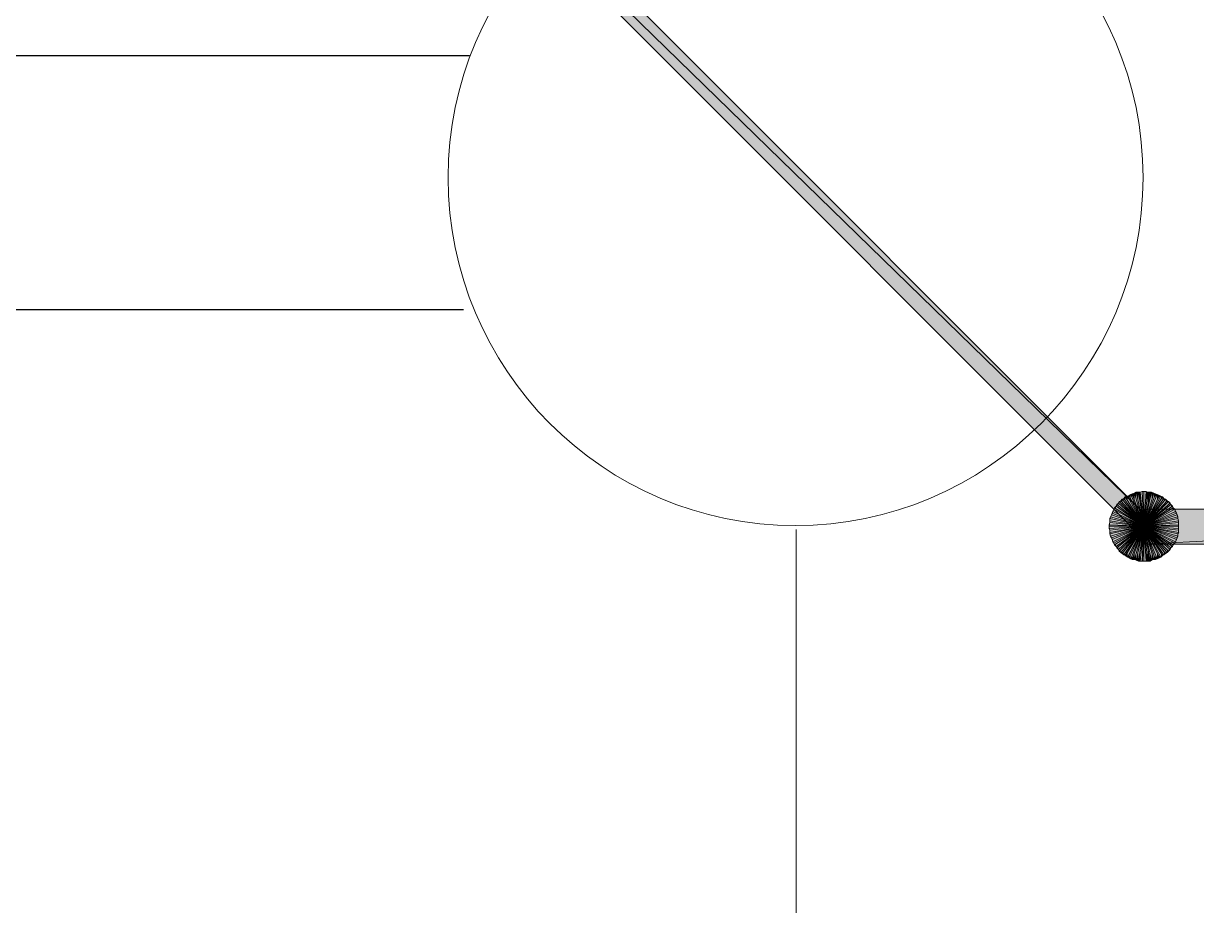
# Model space of a CAD drawing. Header units: inches. Extents: x -45549 to -45252, y 2679 to 2889.
# Drawn here: x -45510.86 to -45504.27, y 2716.41 to 2721.37 of the extents above; entities that cross this region are included whole.
import ezdxf

# ---------------------------------------------------------------- set-up
doc = ezdxf.new("R2010")
doc.units = ezdxf.units.IN
doc.header["$MEASUREMENT"] = 0
doc.layers.add('katman 1', color=7, linetype='Continuous')

msp = doc.modelspace()

# ---------------------------------------------------------------- linework, layer by layer
at = {"color": 7, "linetype": 'ByBlock'}
for p, q in [((-45508.3569, 2721.1861), (-45513.3278, 2721.1861)), ((-45513.3278, 2719.7602), (-45508.3911, 2719.7602))]:
    msp.add_line(p, q, dxfattribs=at)
at = {"layer": 'katman 1', "color": 7, "lineweight": 9}
for p, q in [((-45509.9322, 2723.9867), (-45504.5274, 2718.5774)), ((-45509.9322, 2723.9867), (-45504.5274, 2718.5774)), ((-45504.6012, 2718.5037), (-45510.006, 2723.9129)), ((-45510.006, 2723.9129), (-45504.5274, 2718.5774)), ((-45510.006, 2723.9129), (-45504.5274, 2718.5774)), ((-45504.6012, 2718.5037), (-45510.006, 2723.9129)), ((-45504.5274, 2718.5774), (-45510.006, 2723.9128)), ((-45504.6968, 2718.6861), (-45504.6881, 2718.6948)), ((-45504.6881, 2718.6948), (-45504.6793, 2718.6992)), ((-45504.6881, 2718.6948), (-45504.5665, 2718.5428)), ((-45504.6881, 2718.6948), (-45504.5665, 2718.5428)), ((-45504.5665, 2718.5428), (-45504.6881, 2718.6948)), ((-45504.5665, 2718.5428), (-45504.6881, 2718.6948)), ((-45504.6795, 2718.6992), (-45504.6708, 2718.7077)), ((-45504.5663, 2718.5427), (-45504.6795, 2718.6992)), ((-45504.5663, 2718.5427), (-45504.6795, 2718.6992)), ((-45504.6793, 2718.6992), (-45504.5665, 2718.5428)), ((-45504.6793, 2718.6992), (-45504.5665, 2718.5428)), ((-45504.6708, 2718.7077), (-45504.6577, 2718.7121)), ((-45504.6708, 2718.7077), (-45504.5663, 2718.5427)), ((-45504.6708, 2718.7077), (-45504.5663, 2718.5427)), ((-45504.5665, 2718.5428), (-45504.6708, 2718.7077)), ((-45504.5665, 2718.5428), (-45504.6708, 2718.7077)), ((-45504.6577, 2718.7121), (-45504.649, 2718.7165)), ((-45504.6577, 2718.7121), (-45504.5665, 2718.5428)), ((-45504.6577, 2718.7121), (-45504.5665, 2718.5428)), ((-45504.5665, 2718.5428), (-45504.6577, 2718.7121)), ((-45504.5665, 2718.5428), (-45504.6577, 2718.7121)), ((-45504.649, 2718.7165), (-45504.6403, 2718.7208)), ((-45504.649, 2718.7165), (-45504.5665, 2718.5428)), ((-45504.649, 2718.7165), (-45504.5665, 2718.5428)), ((-45504.5663, 2718.5428), (-45504.649, 2718.7165)), ((-45504.5663, 2718.5428), (-45504.649, 2718.7165)), ((-45504.6403, 2718.7208), (-45504.6317, 2718.7252)), ((-45504.6403, 2718.7208), (-45504.5663, 2718.5428)), ((-45504.6403, 2718.7208), (-45504.5663, 2718.5428)), ((-45504.5665, 2718.5427), (-45504.6403, 2718.7208)), ((-45504.5665, 2718.5427), (-45504.6403, 2718.7208)), ((-45504.6317, 2718.7252), (-45504.6186, 2718.7296)), ((-45504.6317, 2718.7252), (-45504.5665, 2718.5427)), ((-45504.6317, 2718.7252), (-45504.5665, 2718.5427)), ((-45504.5665, 2718.5428), (-45504.6317, 2718.7252)), ((-45504.5665, 2718.5428), (-45504.6317, 2718.7252)), ((-45504.6186, 2718.7296), (-45504.6099, 2718.7339)), ((-45504.6186, 2718.7296), (-45504.5665, 2718.5428)), ((-45504.6186, 2718.7296), (-45504.5665, 2718.5428)), ((-45504.5663, 2718.5428), (-45504.6186, 2718.7296)), ((-45504.5663, 2718.5428), (-45504.6186, 2718.7296)), ((-45504.6099, 2718.7339), (-45504.5663, 2718.5428)), ((-45504.6099, 2718.7339), (-45504.5663, 2718.5428)), ((-45504.5665, 2718.5428), (-45504.6099, 2718.7339)), ((-45504.6099, 2718.7339), (-45504.5968, 2718.7339)), ((-45504.5665, 2718.5428), (-45504.6099, 2718.7339)), ((-45504.5665, 2718.5428), (-45504.5969, 2718.7339)), ((-45504.5969, 2718.7339), (-45504.5881, 2718.7339)), ((-45504.5665, 2718.5428), (-45504.5969, 2718.7339)), ((-45504.5968, 2718.7339), (-45504.5665, 2718.5428)), ((-45504.5968, 2718.7339), (-45504.5665, 2718.5428)), ((-45504.5883, 2718.7339), (-45504.5752, 2718.7382)), ((-45504.5663, 2718.5428), (-45504.5883, 2718.7339)), ((-45504.5663, 2718.5428), (-45504.5883, 2718.7339)), ((-45504.5881, 2718.7339), (-45504.5665, 2718.5428)), ((-45504.5881, 2718.7339), (-45504.5665, 2718.5428)), ((-45504.5752, 2718.7382), (-45504.5663, 2718.5428)), ((-45504.5752, 2718.7382), (-45504.5663, 2718.5428)), ((-45504.5665, 2718.5428), (-45504.5752, 2718.7382)), ((-45504.5752, 2718.7382), (-45504.5665, 2718.7382)), ((-45504.5665, 2718.5428), (-45504.5752, 2718.7382)), ((-45504.5665, 2718.7382), (-45504.5665, 2718.5428)), ((-45504.5665, 2718.7382), (-45504.5665, 2718.5428)), ((-45504.5534, 2718.7382), (-45504.5665, 2718.5428)), ((-45504.5665, 2718.5428), (-45504.5665, 2718.7382)), ((-45504.5665, 2718.7382), (-45504.5534, 2718.7382)), ((-45504.5665, 2718.5428), (-45504.5665, 2718.7382)), ((-45504.5534, 2718.7382), (-45504.5665, 2718.5428)), ((-45504.5316, 2718.7339), (-45504.5665, 2718.5428)), ((-45504.5665, 2718.5428), (-45504.5447, 2718.7339)), ((-45504.5665, 2718.5428), (-45504.5447, 2718.7339)), ((-45504.5316, 2718.7339), (-45504.5665, 2718.5428)), ((-45504.5229, 2718.7339), (-45504.5665, 2718.5428)), ((-45504.5665, 2718.5428), (-45504.5318, 2718.7339)), ((-45504.5665, 2718.5428), (-45504.5318, 2718.7339)), ((-45504.5229, 2718.7339), (-45504.5665, 2718.5428)), ((-45504.5665, 2718.5427), (-45504.51, 2718.7296)), ((-45504.5665, 2718.5427), (-45504.51, 2718.7296)), ((-45504.5013, 2718.7252), (-45504.5665, 2718.5427)), ((-45504.5013, 2718.7252), (-45504.5665, 2718.5427)), ((-45504.5665, 2718.5428), (-45504.5013, 2718.7252)), ((-45504.5665, 2718.5428), (-45504.5013, 2718.7252)), ((-45504.4926, 2718.7208), (-45504.5665, 2718.5428)), ((-45504.4926, 2718.7208), (-45504.5665, 2718.5428)), ((-45504.5665, 2718.5428), (-45504.4795, 2718.7165)), ((-45504.5665, 2718.5428), (-45504.4795, 2718.7165)), ((-45504.4709, 2718.7121), (-45504.5665, 2718.5428)), ((-45504.4709, 2718.7121), (-45504.5665, 2718.5428)), ((-45504.5665, 2718.5427), (-45504.4709, 2718.7121)), ((-45504.5665, 2718.5427), (-45504.4709, 2718.7121)), ((-45504.4622, 2718.7077), (-45504.5665, 2718.5427)), ((-45504.4622, 2718.7077), (-45504.5665, 2718.5427)), ((-45504.5665, 2718.5428), (-45504.4448, 2718.6948)), ((-45504.5665, 2718.5428), (-45504.4448, 2718.6948)), ((-45504.5663, 2718.5428), (-45504.5534, 2718.7382)), ((-45504.5663, 2718.5428), (-45504.5534, 2718.7382)), ((-45504.5447, 2718.7339), (-45504.5663, 2718.5428)), ((-45504.5447, 2718.7339), (-45504.5663, 2718.5428)), ((-45504.5663, 2718.5428), (-45504.5231, 2718.7339)), ((-45504.5663, 2718.5428), (-45504.5231, 2718.7339)), ((-45504.51, 2718.7296), (-45504.5663, 2718.5428)), ((-45504.51, 2718.7296), (-45504.5663, 2718.5428)), ((-45504.5663, 2718.5428), (-45504.4926, 2718.7208)), ((-45504.5663, 2718.5428), (-45504.4926, 2718.7208)), ((-45504.4795, 2718.7165), (-45504.5663, 2718.5428)), ((-45504.4795, 2718.7165), (-45504.5663, 2718.5428)), ((-45504.5663, 2718.5428), (-45504.4622, 2718.7077)), ((-45504.5663, 2718.5428), (-45504.4622, 2718.7077)), ((-45504.4535, 2718.6992), (-45504.5663, 2718.5428)), ((-45504.4535, 2718.6992), (-45504.5663, 2718.5428)), ((-45504.5663, 2718.5428), (-45504.4535, 2718.6992)), ((-45504.5663, 2718.5428), (-45504.4535, 2718.6992)), ((-45504.4448, 2718.6948), (-45504.5663, 2718.5428)), ((-45504.4448, 2718.6948), (-45504.5663, 2718.5428)), ((-45504.5534, 2718.7382), (-45504.5447, 2718.7339)), ((-45504.5447, 2718.7339), (-45504.5316, 2718.7339)), ((-45504.5318, 2718.7339), (-45504.5229, 2718.7339)), ((-45504.5231, 2718.7339), (-45504.51, 2718.7296)), ((-45504.51, 2718.7296), (-45504.5013, 2718.7252)), ((-45504.5013, 2718.7252), (-45504.4926, 2718.7208)), ((-45504.4926, 2718.7208), (-45504.4795, 2718.7165)), ((-45504.4795, 2718.7165), (-45504.4709, 2718.7121)), ((-45504.4709, 2718.7121), (-45504.4622, 2718.7077)), ((-45504.4622, 2718.7077), (-45504.4535, 2718.6992)), ((-45504.4535, 2718.6992), (-45504.4448, 2718.6948)), ((-45504.4448, 2718.6948), (-45504.4361, 2718.6861)), ((-45504.7446, 2718.6165), (-45504.7402, 2718.6253)), ((-45504.7402, 2718.6253), (-45504.7358, 2718.6384)), ((-45504.7402, 2718.6253), (-45504.5663, 2718.5428)), ((-45504.7402, 2718.6253), (-45504.5663, 2718.5428)), ((-45504.5663, 2718.5428), (-45504.7402, 2718.6253)), ((-45504.5663, 2718.5428), (-45504.7402, 2718.6253)), ((-45504.736, 2718.6384), (-45504.7315, 2718.647)), ((-45504.5665, 2718.5428), (-45504.736, 2718.6384)), ((-45504.5665, 2718.5428), (-45504.736, 2718.6384)), ((-45504.7358, 2718.6384), (-45504.5663, 2718.5428)), ((-45504.7358, 2718.6384), (-45504.5663, 2718.5428)), ((-45504.7315, 2718.647), (-45504.7229, 2718.6556)), ((-45504.7315, 2718.647), (-45504.5665, 2718.5428)), ((-45504.7315, 2718.647), (-45504.5665, 2718.5428)), ((-45504.5665, 2718.5428), (-45504.7315, 2718.647)), ((-45504.5665, 2718.5428), (-45504.7315, 2718.647)), ((-45504.7229, 2718.6556), (-45504.7184, 2718.6644)), ((-45504.7229, 2718.6556), (-45504.5665, 2718.5428)), ((-45504.7229, 2718.6556), (-45504.5665, 2718.5428)), ((-45504.5665, 2718.5428), (-45504.7229, 2718.6556)), ((-45504.5665, 2718.5428), (-45504.7229, 2718.6556)), ((-45504.7186, 2718.6644), (-45504.7098, 2718.673)), ((-45504.5665, 2718.5428), (-45504.7186, 2718.6644)), ((-45504.5665, 2718.5428), (-45504.7186, 2718.6644)), ((-45504.7184, 2718.6644), (-45504.5665, 2718.5428)), ((-45504.7184, 2718.6644), (-45504.5665, 2718.5428)), ((-45504.7098, 2718.673), (-45504.7055, 2718.6817)), ((-45504.7098, 2718.673), (-45504.5665, 2718.5428)), ((-45504.7098, 2718.673), (-45504.5665, 2718.5428)), ((-45504.5663, 2718.5428), (-45504.7098, 2718.673)), ((-45504.5663, 2718.5428), (-45504.7098, 2718.673)), ((-45504.7055, 2718.6817), (-45504.6968, 2718.6861)), ((-45504.7055, 2718.6817), (-45504.5663, 2718.5428)), ((-45504.7055, 2718.6817), (-45504.5663, 2718.5428)), ((-45504.5665, 2718.5428), (-45504.7055, 2718.6817)), ((-45504.5665, 2718.5428), (-45504.7055, 2718.6817)), ((-45504.6968, 2718.6861), (-45504.5665, 2718.5428)), ((-45504.6968, 2718.6861), (-45504.5665, 2718.5428)), ((-45504.5665, 2718.5428), (-45504.6968, 2718.6861)), ((-45504.5665, 2718.5428), (-45504.6968, 2718.6861)), ((-45504.4361, 2718.6861), (-45504.5665, 2718.5428)), ((-45504.4361, 2718.6861), (-45504.5665, 2718.5428)), ((-45504.5665, 2718.5428), (-45504.4361, 2718.6861)), ((-45504.5665, 2718.5428), (-45504.4361, 2718.6861)), ((-45504.4275, 2718.6817), (-45504.5665, 2718.5428)), ((-45504.4275, 2718.6817), (-45504.5665, 2718.5428)), ((-45504.5665, 2718.5428), (-45504.4144, 2718.6644)), ((-45504.5665, 2718.5428), (-45504.4144, 2718.6644)), ((-45504.4057, 2718.6556), (-45504.5665, 2718.5428)), ((-45504.4057, 2718.6556), (-45504.5665, 2718.5428)), ((-45504.5665, 2718.5428), (-45504.4057, 2718.6556)), ((-45504.5665, 2718.5428), (-45504.4057, 2718.6556)), ((-45504.4013, 2718.647), (-45504.5665, 2718.5428)), ((-45504.4013, 2718.647), (-45504.5665, 2718.5428)), ((-45504.5665, 2718.5428), (-45504.4014, 2718.647)), ((-45504.5665, 2718.5428), (-45504.4014, 2718.647)), ((-45504.5665, 2718.6384), (-45500.6517, 2718.6384)), ((-45500.6517, 2718.6384), (-45504.5665, 2718.4429)), ((-45504.5665, 2718.4429), (-45504.5665, 2718.6384)), ((-45500.6517, 2718.6384), (-45504.5665, 2718.4429)), ((-45504.5665, 2718.6384), (-45500.6517, 2718.6384)), ((-45504.5665, 2718.4429), (-45500.6519, 2718.6384)), ((-45504.3926, 2718.6384), (-45504.5665, 2718.5428)), ((-45504.3926, 2718.6384), (-45504.5665, 2718.5428)), ((-45504.5665, 2718.5428), (-45504.3926, 2718.6384)), ((-45504.5665, 2718.5428), (-45504.3926, 2718.6384)), ((-45504.3883, 2718.6253), (-45504.5665, 2718.5428)), ((-45504.3883, 2718.6253), (-45504.5665, 2718.5428)), ((-45504.5663, 2718.5428), (-45504.4275, 2718.6817)), ((-45504.5663, 2718.5428), (-45504.4275, 2718.6817)), ((-45504.4188, 2718.673), (-45504.5663, 2718.5428)), ((-45504.4188, 2718.673), (-45504.5663, 2718.5428)), ((-45504.5663, 2718.5428), (-45504.4188, 2718.673)), ((-45504.5663, 2718.5428), (-45504.4188, 2718.673)), ((-45504.4144, 2718.6644), (-45504.5663, 2718.5428)), ((-45504.4144, 2718.6644), (-45504.5663, 2718.5428)), ((-45504.5663, 2718.5428), (-45504.3883, 2718.6253)), ((-45504.5663, 2718.5428), (-45504.3883, 2718.6253)), ((-45504.4361, 2718.6861), (-45504.4275, 2718.6817)), ((-45504.4275, 2718.6817), (-45504.4188, 2718.673)), ((-45504.4188, 2718.673), (-45504.4144, 2718.6644)), ((-45504.4144, 2718.6644), (-45504.4057, 2718.6556)), ((-45504.4057, 2718.6556), (-45504.4013, 2718.647)), ((-45504.4014, 2718.647), (-45504.3926, 2718.6384)), ((-45504.3926, 2718.6384), (-45504.3883, 2718.6253)), ((-45504.3883, 2718.6253), (-45504.3839, 2718.6165)), ((-45504.762, 2718.5513), (-45504.7576, 2718.5644)), ((-45504.7576, 2718.5861), (-45504.7533, 2718.5949)), ((-45504.7576, 2718.5861), (-45504.5665, 2718.5427)), ((-45504.7576, 2718.5732), (-45504.7576, 2718.5861)), ((-45504.7576, 2718.5861), (-45504.5665, 2718.5427)), ((-45504.5665, 2718.5428), (-45504.7576, 2718.5861)), ((-45504.5665, 2718.5428), (-45504.7576, 2718.5861)), ((-45504.7576, 2718.5732), (-45504.5665, 2718.5428)), ((-45504.7576, 2718.5644), (-45504.7576, 2718.5732)), ((-45504.7576, 2718.5732), (-45504.5665, 2718.5428)), ((-45504.5665, 2718.5427), (-45504.7576, 2718.5732)), ((-45504.5665, 2718.5427), (-45504.7576, 2718.5732)), ((-45504.7576, 2718.5644), (-45504.5665, 2718.5428)), ((-45504.7576, 2718.5644), (-45504.5665, 2718.5428)), ((-45504.5665, 2718.5428), (-45504.7576, 2718.5644)), ((-45504.5665, 2718.5428), (-45504.7576, 2718.5644)), ((-45504.7533, 2718.5949), (-45504.7489, 2718.6078)), ((-45504.7533, 2718.5949), (-45504.5665, 2718.5428)), ((-45504.7533, 2718.5949), (-45504.5665, 2718.5428)), ((-45504.5665, 2718.5428), (-45504.7533, 2718.5949)), ((-45504.5665, 2718.5428), (-45504.7533, 2718.5949)), ((-45504.7489, 2718.6078), (-45504.7446, 2718.6165)), ((-45504.7489, 2718.6078), (-45504.5665, 2718.5428)), ((-45504.7489, 2718.6078), (-45504.5665, 2718.5428)), ((-45504.5663, 2718.5428), (-45504.7489, 2718.6078)), ((-45504.5663, 2718.5428), (-45504.7489, 2718.6078)), ((-45504.7446, 2718.6165), (-45504.5663, 2718.5428)), ((-45504.7446, 2718.6165), (-45504.5663, 2718.5428)), ((-45504.5663, 2718.5428), (-45504.7446, 2718.6165)), ((-45504.5663, 2718.5428), (-45504.7446, 2718.6165)), ((-45504.5274, 2718.5774), (-45504.6012, 2718.5037)), ((-45504.5665, 2718.5428), (-45504.3797, 2718.6078)), ((-45504.5665, 2718.5428), (-45504.3797, 2718.6078)), ((-45504.3752, 2718.5949), (-45504.5665, 2718.5428)), ((-45504.3752, 2718.5949), (-45504.5665, 2718.5428)), ((-45504.5665, 2718.5427), (-45504.3752, 2718.5949)), ((-45504.5665, 2718.5427), (-45504.3752, 2718.5949)), ((-45504.3752, 2718.5861), (-45504.5665, 2718.5427)), ((-45504.3752, 2718.5861), (-45504.5665, 2718.5427)), ((-45504.5665, 2718.5428), (-45504.3752, 2718.5861)), ((-45504.5665, 2718.5428), (-45504.3752, 2718.5861)), ((-45504.371, 2718.5732), (-45504.5665, 2718.5428)), ((-45504.371, 2718.5732), (-45504.5665, 2718.5428)), ((-45504.5665, 2718.5428), (-45504.371, 2718.5732)), ((-45504.5665, 2718.5428), (-45504.371, 2718.5732)), ((-45504.371, 2718.5644), (-45504.5665, 2718.5428)), ((-45504.371, 2718.5644), (-45504.5665, 2718.5428)), ((-45504.5665, 2718.5428), (-45504.371, 2718.5644)), ((-45504.5665, 2718.5428), (-45504.371, 2718.5644)), ((-45504.3839, 2718.6165), (-45504.5663, 2718.5428)), ((-45504.3839, 2718.6165), (-45504.5663, 2718.5428)), ((-45504.5663, 2718.5428), (-45504.3839, 2718.6165)), ((-45504.5663, 2718.5428), (-45504.3839, 2718.6165)), ((-45504.3797, 2718.6078), (-45504.5663, 2718.5428)), ((-45504.3797, 2718.6078), (-45504.5663, 2718.5428)), ((-45504.3839, 2718.6165), (-45504.3797, 2718.6078)), ((-45504.3797, 2718.6078), (-45504.3752, 2718.5949)), ((-45504.3752, 2718.5949), (-45504.3752, 2718.5861)), ((-45504.3752, 2718.5861), (-45504.371, 2718.5732)), ((-45504.371, 2718.5732), (-45504.371, 2718.5644)), ((-45504.371, 2718.5644), (-45504.371, 2718.5513)), ((-45506.5214, 2718.5242), (-45506.5214, 2715.0096)), ((-45504.762, 2718.5513), (-45504.5665, 2718.5428)), ((-45504.762, 2718.5428), (-45504.762, 2718.5513)), ((-45504.762, 2718.5513), (-45504.5665, 2718.5428)), ((-45504.5665, 2718.5428), (-45504.762, 2718.5513)), ((-45504.5665, 2718.5428), (-45504.762, 2718.5513)), ((-45504.5665, 2718.5428), (-45504.762, 2718.5428)), ((-45504.5665, 2718.5428), (-45504.762, 2718.5428)), ((-45504.762, 2718.5296), (-45504.5665, 2718.5428)), ((-45504.762, 2718.5296), (-45504.5665, 2718.5428)), ((-45504.762, 2718.5428), (-45504.5665, 2718.5428)), ((-45504.5665, 2718.5428), (-45504.762, 2718.5296)), ((-45504.762, 2718.5296), (-45504.762, 2718.5428)), ((-45504.5665, 2718.5428), (-45504.762, 2718.5296)), ((-45504.762, 2718.5428), (-45504.5665, 2718.5428)), ((-45504.762, 2718.5428), (-45504.762, 2718.5428)), ((-45504.5665, 2718.5428), (-45504.762, 2718.5428)), ((-45504.762, 2718.5428), (-45504.5665, 2718.5428)), ((-45504.7576, 2718.521), (-45504.762, 2718.5296)), ((-45504.7576, 2718.4993), (-45504.5665, 2718.5428)), ((-45504.7576, 2718.4993), (-45504.5665, 2718.5428)), ((-45504.7576, 2718.508), (-45504.5665, 2718.5428)), ((-45504.5665, 2718.5428), (-45504.7576, 2718.4993)), ((-45504.5665, 2718.5428), (-45504.7576, 2718.4993)), ((-45504.7576, 2718.508), (-45504.5665, 2718.5428)), ((-45504.7576, 2718.521), (-45504.5665, 2718.5428)), ((-45504.5665, 2718.5428), (-45504.7576, 2718.508)), ((-45504.5665, 2718.5428), (-45504.7576, 2718.508)), ((-45504.7576, 2718.521), (-45504.5665, 2718.5428)), ((-45504.5665, 2718.5428), (-45504.7576, 2718.521)), ((-45504.5665, 2718.5428), (-45504.7576, 2718.521)), ((-45504.7576, 2718.508), (-45504.7576, 2718.521)), ((-45504.7576, 2718.4993), (-45504.7576, 2718.508)), ((-45504.7532, 2718.4862), (-45504.7576, 2718.4993)), ((-45504.7533, 2718.4862), (-45504.5665, 2718.5428)), ((-45504.7533, 2718.4862), (-45504.5665, 2718.5428)), ((-45504.5665, 2718.5428), (-45504.7532, 2718.4862)), ((-45504.5665, 2718.5428), (-45504.7532, 2718.4862)), ((-45504.7489, 2718.4776), (-45504.5665, 2718.5428)), ((-45504.7489, 2718.4776), (-45504.5665, 2718.5428)), ((-45504.5665, 2718.5428), (-45504.7489, 2718.4776)), ((-45504.5665, 2718.5428), (-45504.7489, 2718.4776)), ((-45504.7446, 2718.4689), (-45504.5663, 2718.5428)), ((-45504.7446, 2718.4689), (-45504.5663, 2718.5428)), ((-45504.5665, 2718.5428), (-45504.7445, 2718.4689)), ((-45504.5665, 2718.5428), (-45504.7445, 2718.4689)), ((-45504.7402, 2718.4558), (-45504.5663, 2718.5428)), ((-45504.7402, 2718.4558), (-45504.5663, 2718.5428)), ((-45504.5663, 2718.5428), (-45504.7402, 2718.4558)), ((-45504.5663, 2718.5428), (-45504.7402, 2718.4558)), ((-45504.7358, 2718.447), (-45504.5663, 2718.5428)), ((-45504.7358, 2718.447), (-45504.5663, 2718.5428)), ((-45504.5663, 2718.5428), (-45504.7358, 2718.447)), ((-45504.5663, 2718.5428), (-45504.7358, 2718.447)), ((-45504.7315, 2718.4384), (-45504.5665, 2718.5428)), ((-45504.7315, 2718.4384), (-45504.5665, 2718.5428)), ((-45504.5663, 2718.5428), (-45504.7315, 2718.4384)), ((-45504.5663, 2718.5428), (-45504.7315, 2718.4384)), ((-45504.7229, 2718.4298), (-45504.5665, 2718.5428)), ((-45504.7229, 2718.4298), (-45504.5665, 2718.5428)), ((-45504.5665, 2718.5428), (-45504.7229, 2718.4298)), ((-45504.5665, 2718.5428), (-45504.7229, 2718.4298)), ((-45504.7184, 2718.421), (-45504.5665, 2718.5428)), ((-45504.7184, 2718.421), (-45504.5665, 2718.5428)), ((-45504.5665, 2718.5428), (-45504.7184, 2718.421)), ((-45504.5665, 2718.5428), (-45504.7184, 2718.421)), ((-45504.7098, 2718.4124), (-45504.5665, 2718.5428)), ((-45504.7098, 2718.4124), (-45504.5665, 2718.5428)), ((-45504.5665, 2718.5428), (-45504.7098, 2718.4124)), ((-45504.5665, 2718.5428), (-45504.7098, 2718.4124)), ((-45504.7055, 2718.4037), (-45504.5663, 2718.5428)), ((-45504.7055, 2718.4037), (-45504.5663, 2718.5428)), ((-45504.5665, 2718.5428), (-45504.7055, 2718.4037)), ((-45504.5665, 2718.5428), (-45504.7055, 2718.4037)), ((-45504.6968, 2718.395), (-45504.5665, 2718.5428)), ((-45504.6968, 2718.395), (-45504.5665, 2718.5428)), ((-45504.5663, 2718.5428), (-45504.6967, 2718.395)), ((-45504.5663, 2718.5428), (-45504.6967, 2718.395)), ((-45504.6881, 2718.3906), (-45504.5665, 2718.5428)), ((-45504.6881, 2718.3906), (-45504.5665, 2718.5428)), ((-45504.5665, 2718.5428), (-45504.688, 2718.3906)), ((-45504.5665, 2718.5428), (-45504.688, 2718.3906)), ((-45504.6793, 2718.382), (-45504.5665, 2718.5428)), ((-45504.6793, 2718.382), (-45504.5665, 2718.5428)), ((-45504.5665, 2718.5428), (-45504.6793, 2718.382)), ((-45504.5665, 2718.5428), (-45504.6793, 2718.382)), ((-45504.6708, 2718.3777), (-45504.5663, 2718.5428)), ((-45504.6708, 2718.3777), (-45504.5663, 2718.5428)), ((-45504.5665, 2718.5428), (-45504.6706, 2718.3777)), ((-45504.5665, 2718.5428), (-45504.6706, 2718.3777)), ((-45504.6577, 2718.3689), (-45504.5665, 2718.5428)), ((-45504.6577, 2718.3689), (-45504.5665, 2718.5428)), ((-45504.5663, 2718.5428), (-45504.6575, 2718.3689)), ((-45504.5663, 2718.5428), (-45504.6575, 2718.3689)), ((-45504.649, 2718.3646), (-45504.5665, 2718.5428)), ((-45504.649, 2718.3646), (-45504.5665, 2718.5428)), ((-45504.5665, 2718.5428), (-45504.649, 2718.3646)), ((-45504.5665, 2718.5428), (-45504.649, 2718.3646)), ((-45504.6403, 2718.3602), (-45504.5663, 2718.5428)), ((-45504.6403, 2718.3602), (-45504.5663, 2718.5428)), ((-45504.5665, 2718.5428), (-45504.6402, 2718.3603)), ((-45504.5665, 2718.5428), (-45504.6402, 2718.3603)), ((-45504.6317, 2718.3558), (-45504.5665, 2718.5428)), ((-45504.6317, 2718.3558), (-45504.5665, 2718.5428)), ((-45504.5663, 2718.5428), (-45504.6315, 2718.3558)), ((-45504.5663, 2718.5428), (-45504.6315, 2718.3558)), ((-45504.6186, 2718.3558), (-45504.5665, 2718.5428)), ((-45504.6186, 2718.3558), (-45504.5665, 2718.5428)), ((-45504.5665, 2718.5428), (-45504.6186, 2718.3558)), ((-45504.5665, 2718.5428), (-45504.6186, 2718.3558)), ((-45504.5665, 2718.5428), (-45504.6099, 2718.3515)), ((-45504.5665, 2718.5428), (-45504.6099, 2718.3515)), ((-45504.6099, 2718.3515), (-45504.5663, 2718.5427)), ((-45504.6099, 2718.3515), (-45504.5663, 2718.5427)), ((-45504.5968, 2718.3472), (-45504.5665, 2718.5428)), ((-45504.5968, 2718.3472), (-45504.5665, 2718.5428)), ((-45504.5663, 2718.5427), (-45504.5968, 2718.3472)), ((-45504.5663, 2718.5427), (-45504.5968, 2718.3472)), ((-45504.5881, 2718.3472), (-45504.5665, 2718.5428)), ((-45504.5881, 2718.3472), (-45504.5665, 2718.5428)), ((-45504.5665, 2718.5428), (-45504.5881, 2718.3472)), ((-45504.5665, 2718.5428), (-45504.5881, 2718.3472)), ((-45504.5752, 2718.3472), (-45504.5663, 2718.5428)), ((-45504.5752, 2718.3472), (-45504.5663, 2718.5428)), ((-45504.5665, 2718.5428), (-45504.575, 2718.3472)), ((-45504.5665, 2718.5428), (-45504.575, 2718.3472)), ((-45504.371, 2718.5513), (-45504.5665, 2718.5428)), ((-45504.371, 2718.5513), (-45504.5665, 2718.5428)), ((-45504.5665, 2718.5428), (-45504.371, 2718.5513)), ((-45504.5665, 2718.5428), (-45504.371, 2718.5513)), ((-45504.371, 2718.5428), (-45504.5665, 2718.5428)), ((-45504.371, 2718.5428), (-45504.5665, 2718.5428)), ((-45504.371, 2718.5296), (-45504.5665, 2718.5428)), ((-45504.5665, 2718.5428), (-45504.371, 2718.5428)), ((-45504.5665, 2718.5428), (-45504.371, 2718.5428)), ((-45504.371, 2718.5296), (-45504.5665, 2718.5428)), ((-45504.371, 2718.521), (-45504.5665, 2718.5428)), ((-45504.5665, 2718.5428), (-45504.371, 2718.5297)), ((-45504.5665, 2718.5428), (-45504.371, 2718.5297)), ((-45504.371, 2718.521), (-45504.5665, 2718.5428)), ((-45504.371, 2718.508), (-45504.5665, 2718.5428)), ((-45504.5665, 2718.5428), (-45504.371, 2718.521)), ((-45504.5665, 2718.5428), (-45504.371, 2718.521)), ((-45504.371, 2718.508), (-45504.5665, 2718.5428)), ((-45504.3752, 2718.4993), (-45504.5665, 2718.5428)), ((-45504.5665, 2718.5428), (-45504.3708, 2718.508)), ((-45504.5665, 2718.5428), (-45504.3708, 2718.508)), ((-45504.3752, 2718.4993), (-45504.5665, 2718.5428)), ((-45504.3752, 2718.4862), (-45504.5665, 2718.5428)), ((-45504.5665, 2718.5428), (-45504.3752, 2718.4993)), ((-45504.5665, 2718.5428), (-45504.3752, 2718.4993)), ((-45504.3752, 2718.4862), (-45504.5665, 2718.5428)), ((-45504.3883, 2718.4558), (-45504.5665, 2718.5428)), ((-45504.5665, 2718.5428), (-45504.3839, 2718.4689)), ((-45504.5665, 2718.5428), (-45504.3839, 2718.4689)), ((-45504.3883, 2718.4558), (-45504.5665, 2718.5428)), ((-45504.3926, 2718.447), (-45504.5665, 2718.5428)), ((-45504.5665, 2718.5428), (-45504.3883, 2718.4558)), ((-45504.5665, 2718.5428), (-45504.3883, 2718.4558)), ((-45504.3926, 2718.447), (-45504.5665, 2718.5428)), ((-45504.4013, 2718.4384), (-45504.5665, 2718.5428)), ((-45504.5665, 2718.5428), (-45504.3926, 2718.447)), ((-45504.5665, 2718.5428), (-45504.3926, 2718.447)), ((-45504.4013, 2718.4384), (-45504.5665, 2718.5428)), ((-45504.4057, 2718.4298), (-45504.5665, 2718.5428)), ((-45504.5665, 2718.5428), (-45504.4013, 2718.4385)), ((-45504.5665, 2718.5428), (-45504.4013, 2718.4385)), ((-45504.4057, 2718.4298), (-45504.5665, 2718.5428)), ((-45504.4275, 2718.4037), (-45504.5665, 2718.5428)), ((-45504.5665, 2718.5428), (-45504.4186, 2718.4124)), ((-45504.5665, 2718.5428), (-45504.4186, 2718.4124)), ((-45504.4275, 2718.4037), (-45504.5665, 2718.5428)), ((-45504.4361, 2718.395), (-45504.5665, 2718.5428)), ((-45504.5665, 2718.5428), (-45504.4273, 2718.4037)), ((-45504.5665, 2718.5428), (-45504.4273, 2718.4037)), ((-45504.4361, 2718.395), (-45504.5665, 2718.5428)), ((-45504.4622, 2718.3777), (-45504.5665, 2718.5428)), ((-45504.5665, 2718.5428), (-45504.4534, 2718.382)), ((-45504.5665, 2718.5428), (-45504.4534, 2718.382)), ((-45504.4622, 2718.3777), (-45504.5665, 2718.5428)), ((-45504.4709, 2718.3689), (-45504.5665, 2718.5428)), ((-45504.5665, 2718.5428), (-45504.4622, 2718.3777)), ((-45504.5665, 2718.5428), (-45504.4622, 2718.3777)), ((-45504.4709, 2718.3689), (-45504.5665, 2718.5428)), ((-45504.4926, 2718.3602), (-45504.5665, 2718.5428)), ((-45504.5665, 2718.5428), (-45504.4795, 2718.3646)), ((-45504.5665, 2718.5428), (-45504.4795, 2718.3646)), ((-45504.4926, 2718.3602), (-45504.5665, 2718.5428)), ((-45504.5013, 2718.3558), (-45504.5665, 2718.5428)), ((-45504.5665, 2718.5428), (-45504.4925, 2718.3602)), ((-45504.5665, 2718.5428), (-45504.4925, 2718.3602)), ((-45504.5013, 2718.3558), (-45504.5665, 2718.5428)), ((-45504.5316, 2718.3472), (-45504.5665, 2718.5428)), ((-45504.5665, 2718.5428), (-45504.5229, 2718.3515)), ((-45504.5665, 2718.5428), (-45504.5229, 2718.3515)), ((-45504.5316, 2718.3472), (-45504.5665, 2718.5428)), ((-45504.5534, 2718.3472), (-45504.5665, 2718.5428)), ((-45504.5665, 2718.5428), (-45504.5447, 2718.3472)), ((-45504.5665, 2718.5428), (-45504.5447, 2718.3472)), ((-45504.5534, 2718.3472), (-45504.5665, 2718.5428)), ((-45504.5665, 2718.3472), (-45504.5665, 2718.5428)), ((-45504.5665, 2718.5428), (-45504.5534, 2718.3472)), ((-45504.5665, 2718.5428), (-45504.5534, 2718.3472)), ((-45504.5665, 2718.3472), (-45504.5665, 2718.5428)), ((-45504.5229, 2718.3515), (-45504.5665, 2718.5427)), ((-45504.5665, 2718.5427), (-45504.5098, 2718.3558)), ((-45504.5665, 2718.5427), (-45504.5098, 2718.3558)), ((-45504.5229, 2718.3515), (-45504.5665, 2718.5427)), ((-45504.3797, 2718.4776), (-45504.5663, 2718.5428)), ((-45504.5663, 2718.5428), (-45504.3752, 2718.4862)), ((-45504.5663, 2718.5428), (-45504.3752, 2718.4862)), ((-45504.3797, 2718.4776), (-45504.5663, 2718.5428)), ((-45504.3839, 2718.4689), (-45504.5663, 2718.5428)), ((-45504.5663, 2718.5428), (-45504.3797, 2718.4776)), ((-45504.5663, 2718.5428), (-45504.3797, 2718.4776)), ((-45504.3839, 2718.4689), (-45504.5663, 2718.5428)), ((-45504.4144, 2718.421), (-45504.5663, 2718.5428)), ((-45504.5663, 2718.5428), (-45504.4057, 2718.4298)), ((-45504.5663, 2718.5428), (-45504.4057, 2718.4298)), ((-45504.4144, 2718.421), (-45504.5663, 2718.5428)), ((-45504.4188, 2718.4124), (-45504.5663, 2718.5428)), ((-45504.5663, 2718.5428), (-45504.4144, 2718.421)), ((-45504.5663, 2718.5428), (-45504.4144, 2718.421)), ((-45504.4188, 2718.4124), (-45504.5663, 2718.5428)), ((-45504.4448, 2718.3906), (-45504.5663, 2718.5428)), ((-45504.5663, 2718.5428), (-45504.436, 2718.395)), ((-45504.5663, 2718.5428), (-45504.436, 2718.395)), ((-45504.4448, 2718.3906), (-45504.5663, 2718.5428)), ((-45504.4535, 2718.382), (-45504.5663, 2718.5428)), ((-45504.5663, 2718.5428), (-45504.4447, 2718.3906)), ((-45504.5663, 2718.5428), (-45504.4447, 2718.3906)), ((-45504.4535, 2718.382), (-45504.5663, 2718.5428)), ((-45504.4795, 2718.3646), (-45504.5663, 2718.5428)), ((-45504.5663, 2718.5428), (-45504.4709, 2718.3689)), ((-45504.5663, 2718.5428), (-45504.4709, 2718.3689)), ((-45504.4795, 2718.3646), (-45504.5663, 2718.5428)), ((-45504.51, 2718.3558), (-45504.5663, 2718.5428)), ((-45504.5663, 2718.5428), (-45504.5012, 2718.3558)), ((-45504.5663, 2718.5428), (-45504.5012, 2718.3558)), ((-45504.51, 2718.3558), (-45504.5663, 2718.5428)), ((-45504.5447, 2718.3472), (-45504.5663, 2718.5428)), ((-45504.5663, 2718.5428), (-45504.5316, 2718.3472)), ((-45504.5663, 2718.5428), (-45504.5316, 2718.3472)), ((-45504.5447, 2718.3472), (-45504.5663, 2718.5428)), ((-45504.5663, 2718.5428), (-45504.5663, 2718.3472)), ((-45504.5663, 2718.5428), (-45504.5663, 2718.3472)), ((-45504.3708, 2718.508), (-45504.3752, 2718.4993)), ((-45504.3752, 2718.4993), (-45504.3752, 2718.4862)), ((-45504.371, 2718.5513), (-45504.371, 2718.5428)), ((-45504.371, 2718.5428), (-45504.371, 2718.5296)), ((-45504.371, 2718.5297), (-45504.371, 2718.521)), ((-45504.371, 2718.521), (-45504.371, 2718.508)), ((-45504.7489, 2718.4776), (-45504.7533, 2718.4862)), ((-45504.7445, 2718.4689), (-45504.7489, 2718.4776)), ((-45504.7402, 2718.4558), (-45504.7446, 2718.4689)), ((-45504.7358, 2718.447), (-45504.7402, 2718.4558)), ((-45504.7315, 2718.4384), (-45504.7358, 2718.447)), ((-45504.7229, 2718.4298), (-45504.7315, 2718.4384)), ((-45504.7184, 2718.421), (-45504.7229, 2718.4298)), ((-45500.6519, 2718.4429), (-45504.5665, 2718.4429)), ((-45500.6519, 2718.4429), (-45504.5665, 2718.4429)), ((-45504.4057, 2718.4298), (-45504.4144, 2718.421)), ((-45504.4013, 2718.4385), (-45504.4057, 2718.4298)), ((-45504.3926, 2718.447), (-45504.4013, 2718.4384)), ((-45504.3883, 2718.4558), (-45504.3926, 2718.447)), ((-45504.3839, 2718.4689), (-45504.3883, 2718.4558)), ((-45504.3797, 2718.4776), (-45504.3839, 2718.4689)), ((-45504.3752, 2718.4862), (-45504.3797, 2718.4776)), ((-45504.7098, 2718.4124), (-45504.7184, 2718.421)), ((-45504.7055, 2718.4037), (-45504.7098, 2718.4124)), ((-45504.6967, 2718.395), (-45504.7055, 2718.4037)), ((-45504.688, 2718.3906), (-45504.6968, 2718.395)), ((-45504.6793, 2718.382), (-45504.6881, 2718.3906)), ((-45504.6706, 2718.3777), (-45504.6793, 2718.382)), ((-45504.6575, 2718.3689), (-45504.6708, 2718.3777)), ((-45504.649, 2718.3646), (-45504.6577, 2718.3689)), ((-45504.6402, 2718.3603), (-45504.649, 2718.3646)), ((-45504.6315, 2718.3558), (-45504.6403, 2718.3602)), ((-45504.4925, 2718.3602), (-45504.5013, 2718.3558)), ((-45504.4795, 2718.3646), (-45504.4926, 2718.3602)), ((-45504.4709, 2718.3689), (-45504.4795, 2718.3646)), ((-45504.4622, 2718.3777), (-45504.4709, 2718.3689)), ((-45504.4534, 2718.382), (-45504.4622, 2718.3777)), ((-45504.4447, 2718.3906), (-45504.4535, 2718.382)), ((-45504.436, 2718.395), (-45504.4448, 2718.3906)), ((-45504.4273, 2718.4037), (-45504.4361, 2718.395)), ((-45504.4186, 2718.4124), (-45504.4275, 2718.4037)), ((-45504.4144, 2718.421), (-45504.4188, 2718.4124)), ((-45504.6186, 2718.3558), (-45504.6317, 2718.3558)), ((-45504.6099, 2718.3515), (-45504.6186, 2718.3558)), ((-45504.5968, 2718.3472), (-45504.6099, 2718.3515)), ((-45504.5881, 2718.3472), (-45504.5968, 2718.3472)), ((-45504.575, 2718.3472), (-45504.5881, 2718.3472)), ((-45504.5663, 2718.3472), (-45504.5752, 2718.3472)), ((-45504.5534, 2718.3472), (-45504.5665, 2718.3472)), ((-45504.5447, 2718.3472), (-45504.5534, 2718.3472)), ((-45504.5316, 2718.3472), (-45504.5447, 2718.3472)), ((-45504.5229, 2718.3515), (-45504.5316, 2718.3472)), ((-45504.5098, 2718.3558), (-45504.5229, 2718.3515)), ((-45504.5012, 2718.3558), (-45504.51, 2718.3558))]:
    msp.add_line(p, q, dxfattribs=at)
for points, knots in [([(-45504.5708, 2720.5023), (-45504.5708, 2721.5796), (-45505.4484, 2722.4529), (-45506.5258, 2722.4529), (-45507.6034, 2722.4529), (-45508.4767, 2721.5796), (-45508.4767, 2720.5023), (-45508.4767, 2719.4247), (-45507.6034, 2718.547), (-45506.5258, 2718.547), (-45505.4484, 2718.547), (-45504.5708, 2719.4247), (-45504.5708, 2720.5023)], [0, 0, 0, 0, 1, 1, 1, 2, 2, 2, 3, 3, 3, 4, 4, 4, 4]), ([(-45504.762, 2718.5428), (-45504.762, 2718.5428), (-45504.5665, 2718.5428), (-45504.5665, 2718.5428), (-45504.5665, 2718.5428), (-45504.762, 2718.5428), (-45504.762, 2718.5428)], [0, 0, 0, 0, 1, 1, 1, 2, 2, 2, 2])]:
    msp.add_open_spline(points, degree=3, knots=knots, dxfattribs=at)
at = {"layer": 'katman 1', "color": 7, "linetype": 'Continuous', "lineweight": 9}
for points in [[(-45509.9322, 2723.8409), (-45509.9322, 2723.9867), (-45504.5274, 2718.5774)], [(-45504.6012, 2718.5037), (-45510.006, 2723.9129), (-45504.6012, 2718.6493)], [(-45504.6881, 2718.6766), (-45504.6968, 2718.6861), (-45504.6881, 2718.6948)], [(-45504.6793, 2718.6837), (-45504.6881, 2718.6948), (-45504.6793, 2718.6992)], [(-45504.6881, 2718.6766), (-45504.6881, 2718.6948), (-45504.5665, 2718.5428)], [(-45504.6708, 2718.6872), (-45504.6795, 2718.6992), (-45504.6708, 2718.7077)], [(-45504.6793, 2718.6837), (-45504.6793, 2718.6992), (-45504.5665, 2718.5428)], [(-45504.6577, 2718.687), (-45504.6708, 2718.7077), (-45504.6577, 2718.7121)], [(-45504.6708, 2718.6872), (-45504.6708, 2718.7077), (-45504.5663, 2718.5427)], [(-45504.649, 2718.696), (-45504.6577, 2718.7121), (-45504.649, 2718.7165)], [(-45504.6577, 2718.687), (-45504.6577, 2718.7121), (-45504.5665, 2718.5428)], [(-45504.6403, 2718.6982), (-45504.649, 2718.7165), (-45504.6403, 2718.7208)], [(-45504.649, 2718.696), (-45504.649, 2718.7165), (-45504.5665, 2718.5428)], [(-45504.6317, 2718.6999), (-45504.6403, 2718.7208), (-45504.6317, 2718.7252)], [(-45504.6403, 2718.6982), (-45504.6403, 2718.7208), (-45504.5663, 2718.5428)], [(-45504.6186, 2718.6886), (-45504.6317, 2718.7252), (-45504.6186, 2718.7296)], [(-45504.6317, 2718.6999), (-45504.6317, 2718.7252), (-45504.5665, 2718.5427)], [(-45504.6099, 2718.6985), (-45504.6186, 2718.7296), (-45504.6099, 2718.7339)], [(-45504.6186, 2718.6886), (-45504.6186, 2718.7296), (-45504.5665, 2718.5428)], [(-45504.6099, 2718.6985), (-45504.6099, 2718.7339), (-45504.5663, 2718.5428)], [(-45504.5968, 2718.6762), (-45504.6099, 2718.7339), (-45504.5968, 2718.7339)], [(-45504.5881, 2718.6785), (-45504.5969, 2718.7339), (-45504.5881, 2718.7339)], [(-45504.5968, 2718.6762), (-45504.5968, 2718.7339), (-45504.5665, 2718.5428)], [(-45504.5752, 2718.6198), (-45504.5883, 2718.7339), (-45504.5752, 2718.7382)], [(-45504.5881, 2718.6785), (-45504.5881, 2718.7339), (-45504.5665, 2718.5428)], [(-45504.5752, 2718.6198), (-45504.5752, 2718.7382), (-45504.5663, 2718.5428)], [(-45504.5665, 2718.5428), (-45504.5752, 2718.7382), (-45504.5665, 2718.7382)], [(-45504.5665, 2718.5428), (-45504.5665, 2718.7382), (-45504.5534, 2718.7382)], [(-45504.5447, 2718.6621), (-45504.5665, 2718.5428), (-45504.5447, 2718.7339)], [(-45504.5318, 2718.6952), (-45504.5665, 2718.5428), (-45504.5318, 2718.7339)], [(-45504.51, 2718.7009), (-45504.5665, 2718.5427), (-45504.51, 2718.7296)], [(-45504.5013, 2718.6999), (-45504.5665, 2718.5428), (-45504.5013, 2718.7252)], [(-45504.4795, 2718.6968), (-45504.5665, 2718.5428), (-45504.4795, 2718.7165)], [(-45504.4709, 2718.694), (-45504.5665, 2718.5427), (-45504.4709, 2718.7121)], [(-45504.4448, 2718.6766), (-45504.5665, 2718.5428), (-45504.4448, 2718.6948)], [(-45504.5534, 2718.6572), (-45504.5663, 2718.5428), (-45504.5534, 2718.7382)], [(-45504.5231, 2718.6862), (-45504.5663, 2718.5428), (-45504.5231, 2718.7339)], [(-45504.4926, 2718.6903), (-45504.5663, 2718.5428), (-45504.4926, 2718.7208)], [(-45504.4622, 2718.6872), (-45504.5663, 2718.5428), (-45504.4622, 2718.7077)], [(-45504.4535, 2718.6839), (-45504.5663, 2718.5428), (-45504.4535, 2718.6992)], [(-45504.5534, 2718.6572), (-45504.5534, 2718.7382), (-45504.5447, 2718.7339)], [(-45504.5447, 2718.6621), (-45504.5447, 2718.7339), (-45504.5316, 2718.7339)], [(-45504.5318, 2718.6952), (-45504.5318, 2718.7339), (-45504.5229, 2718.7339)], [(-45504.5231, 2718.6862), (-45504.5231, 2718.7339), (-45504.51, 2718.7296)], [(-45504.51, 2718.7009), (-45504.51, 2718.7296), (-45504.5013, 2718.7252)], [(-45504.5013, 2718.6999), (-45504.5013, 2718.7252), (-45504.4926, 2718.7208)], [(-45504.4926, 2718.6903), (-45504.4926, 2718.7208), (-45504.4795, 2718.7165)], [(-45504.4795, 2718.6968), (-45504.4795, 2718.7165), (-45504.4709, 2718.7121)], [(-45504.4709, 2718.694), (-45504.4709, 2718.7121), (-45504.4622, 2718.7077)], [(-45504.4622, 2718.6872), (-45504.4622, 2718.7077), (-45504.4535, 2718.6992)], [(-45504.4535, 2718.6839), (-45504.4535, 2718.6992), (-45504.4448, 2718.6948)], [(-45504.4448, 2718.6766), (-45504.4448, 2718.6948), (-45504.4361, 2718.6861)], [(-45504.7402, 2718.6147), (-45504.7446, 2718.6165), (-45504.7402, 2718.6253)], [(-45504.7358, 2718.6232), (-45504.7402, 2718.6253), (-45504.7358, 2718.6384)], [(-45504.7402, 2718.6147), (-45504.7402, 2718.6253), (-45504.5663, 2718.5428)], [(-45504.7315, 2718.6359), (-45504.736, 2718.6384), (-45504.7315, 2718.647)], [(-45504.7358, 2718.6232), (-45504.7358, 2718.6384), (-45504.5663, 2718.5428)], [(-45504.7229, 2718.6415), (-45504.7315, 2718.647), (-45504.7229, 2718.6556)], [(-45504.7315, 2718.6359), (-45504.7315, 2718.647), (-45504.5665, 2718.5428)], [(-45504.7184, 2718.6525), (-45504.7229, 2718.6556), (-45504.7184, 2718.6644)], [(-45504.7229, 2718.6415), (-45504.7229, 2718.6556), (-45504.5665, 2718.5428)], [(-45504.7098, 2718.6573), (-45504.7186, 2718.6644), (-45504.7098, 2718.673)], [(-45504.7184, 2718.6525), (-45504.7184, 2718.6644), (-45504.5665, 2718.5428)], [(-45504.7055, 2718.6691), (-45504.7098, 2718.673), (-45504.7055, 2718.6817)], [(-45504.7098, 2718.6573), (-45504.7098, 2718.673), (-45504.5665, 2718.5428)], [(-45504.6968, 2718.673), (-45504.7055, 2718.6817), (-45504.6968, 2718.6861)], [(-45504.7055, 2718.6691), (-45504.7055, 2718.6817), (-45504.5663, 2718.5428)], [(-45504.6968, 2718.673), (-45504.6968, 2718.6861), (-45504.5665, 2718.5428)], [(-45504.6012, 2718.5037), (-45504.6012, 2718.6493), (-45504.5274, 2718.5774)], [(-45504.4361, 2718.673), (-45504.5665, 2718.5428), (-45504.4361, 2718.6861)], [(-45504.4144, 2718.6496), (-45504.5665, 2718.5428), (-45504.4144, 2718.6644)], [(-45504.4057, 2718.6442), (-45504.5665, 2718.5428), (-45504.4057, 2718.6556)], [(-45504.4014, 2718.6335), (-45504.5665, 2718.5428), (-45504.4014, 2718.647)], [(-45504.5665, 2718.4429), (-45504.5665, 2718.6384), (-45500.6517, 2718.6384)], [(-45500.6519, 2718.4429), (-45504.5665, 2718.4429), (-45500.6519, 2718.6384)], [(-45504.3926, 2718.6233), (-45504.5665, 2718.5428), (-45504.3926, 2718.6384)], [(-45504.4275, 2718.6653), (-45504.5663, 2718.5428), (-45504.4275, 2718.6817)], [(-45504.4188, 2718.6609), (-45504.5663, 2718.5428), (-45504.4188, 2718.673)], [(-45504.3883, 2718.6147), (-45504.5663, 2718.5428), (-45504.3883, 2718.6253)], [(-45504.4361, 2718.673), (-45504.4361, 2718.6861), (-45504.4275, 2718.6817)], [(-45504.4275, 2718.6653), (-45504.4275, 2718.6817), (-45504.4188, 2718.673)], [(-45504.4188, 2718.6609), (-45504.4188, 2718.673), (-45504.4144, 2718.6644)], [(-45504.4144, 2718.6496), (-45504.4144, 2718.6644), (-45504.4057, 2718.6556)], [(-45504.4057, 2718.6442), (-45504.4057, 2718.6556), (-45504.4013, 2718.647)], [(-45504.4014, 2718.6335), (-45504.4014, 2718.647), (-45504.3926, 2718.6384)], [(-45504.3926, 2718.6233), (-45504.3926, 2718.6384), (-45504.3883, 2718.6253)], [(-45504.3883, 2718.6147), (-45504.3883, 2718.6253), (-45504.3839, 2718.6165)], [(-45504.7576, 2718.5512), (-45504.762, 2718.5513), (-45504.7576, 2718.5644)], [(-45504.7533, 2718.5852), (-45504.7576, 2718.5861), (-45504.7533, 2718.5949)], [(-45504.7576, 2718.5732), (-45504.7576, 2718.5861), (-45504.5665, 2718.5427)], [(-45504.7576, 2718.5644), (-45504.7576, 2718.5732), (-45504.5665, 2718.5428)], [(-45504.7576, 2718.5512), (-45504.7576, 2718.5644), (-45504.5665, 2718.5428)], [(-45504.7489, 2718.5937), (-45504.7533, 2718.5949), (-45504.7489, 2718.6078)], [(-45504.7533, 2718.5852), (-45504.7533, 2718.5949), (-45504.5665, 2718.5428)], [(-45504.7446, 2718.6063), (-45504.7489, 2718.6078), (-45504.7446, 2718.6165)], [(-45504.7489, 2718.5937), (-45504.7489, 2718.6078), (-45504.5665, 2718.5428)], [(-45504.7446, 2718.6063), (-45504.7446, 2718.6165), (-45504.5663, 2718.5428)], [(-45504.3797, 2718.5937), (-45504.5665, 2718.5428), (-45504.3797, 2718.6078)], [(-45504.3752, 2718.5861), (-45504.5665, 2718.5427), (-45504.3752, 2718.5949)], [(-45504.3752, 2718.5725), (-45504.5665, 2718.5428), (-45504.3752, 2718.5861)], [(-45504.371, 2718.5644), (-45504.5665, 2718.5428), (-45504.371, 2718.5732)], [(-45504.371, 2718.5513), (-45504.5665, 2718.5428), (-45504.371, 2718.5644)], [(-45504.3839, 2718.6063), (-45504.5663, 2718.5428), (-45504.3839, 2718.6165)], [(-45504.3839, 2718.6063), (-45504.3839, 2718.6165), (-45504.3797, 2718.6078)], [(-45504.3797, 2718.5937), (-45504.3797, 2718.6078), (-45504.3752, 2718.5949)], [(-45504.3752, 2718.5725), (-45504.3752, 2718.5861), (-45504.371, 2718.5732)], [(-45504.762, 2718.5428), (-45504.762, 2718.5513), (-45504.5665, 2718.5428)], [(-45504.762, 2718.5296), (-45504.762, 2718.5428), (-45504.5665, 2718.5428)], [(-45504.7576, 2718.521), (-45504.762, 2718.5296), (-45504.7576, 2718.5299)], [(-45504.7576, 2718.4993), (-45504.7576, 2718.508), (-45504.5665, 2718.5428)], [(-45504.7576, 2718.508), (-45504.7576, 2718.521), (-45504.5665, 2718.5428)], [(-45504.7576, 2718.521), (-45504.7576, 2718.5299), (-45504.5665, 2718.5428)], [(-45504.7532, 2718.4862), (-45504.7576, 2718.4993), (-45504.7532, 2718.5003)], [(-45504.7532, 2718.4862), (-45504.7532, 2718.5003), (-45504.5665, 2718.5428)], [(-45504.7489, 2718.4776), (-45504.7489, 2718.4875), (-45504.5665, 2718.5428)], [(-45504.7445, 2718.4689), (-45504.7445, 2718.4792), (-45504.5665, 2718.5428)], [(-45504.7402, 2718.4558), (-45504.7402, 2718.4707), (-45504.5663, 2718.5428)], [(-45504.7358, 2718.447), (-45504.7358, 2718.458), (-45504.5663, 2718.5428)], [(-45504.7315, 2718.4384), (-45504.7315, 2718.4495), (-45504.5663, 2718.5428)], [(-45504.7229, 2718.4298), (-45504.7229, 2718.4439), (-45504.5665, 2718.5428)], [(-45504.7184, 2718.421), (-45504.7184, 2718.433), (-45504.5665, 2718.5428)], [(-45504.7098, 2718.4124), (-45504.7098, 2718.428), (-45504.5665, 2718.5428)], [(-45504.7055, 2718.4037), (-45504.7055, 2718.4163), (-45504.5665, 2718.5428)], [(-45504.6967, 2718.395), (-45504.6967, 2718.4125), (-45504.5663, 2718.5428)], [(-45504.688, 2718.3906), (-45504.688, 2718.405), (-45504.5665, 2718.5428)], [(-45504.6793, 2718.382), (-45504.6793, 2718.4017), (-45504.5665, 2718.5428)], [(-45504.6706, 2718.3777), (-45504.6706, 2718.3944), (-45504.5665, 2718.5428)], [(-45504.6575, 2718.3689), (-45504.6575, 2718.3986), (-45504.5663, 2718.5428)], [(-45504.649, 2718.3646), (-45504.649, 2718.3855), (-45504.5665, 2718.5428)], [(-45504.6402, 2718.3603), (-45504.6402, 2718.3837), (-45504.5665, 2718.5428)], [(-45504.6315, 2718.3558), (-45504.6315, 2718.382), (-45504.5663, 2718.5428)], [(-45504.6186, 2718.3558), (-45504.6186, 2718.3934), (-45504.5665, 2718.5428)], [(-45504.6099, 2718.3515), (-45504.6099, 2718.387), (-45504.5665, 2718.5428)], [(-45504.5968, 2718.3472), (-45504.5968, 2718.409), (-45504.5663, 2718.5427)], [(-45504.5881, 2718.3472), (-45504.5881, 2718.4033), (-45504.5665, 2718.5428)], [(-45504.5663, 2718.3472), (-45504.5752, 2718.3472), (-45504.5663, 2718.5428)], [(-45504.575, 2718.3472), (-45504.575, 2718.4657), (-45504.5665, 2718.5428)], [(-45504.371, 2718.5428), (-45504.5665, 2718.5428), (-45504.371, 2718.5513)], [(-45504.371, 2718.5296), (-45504.5665, 2718.5428), (-45504.371, 2718.5428)], [(-45504.371, 2718.521), (-45504.5665, 2718.5428), (-45504.371, 2718.5297)], [(-45504.371, 2718.508), (-45504.5665, 2718.5428), (-45504.371, 2718.521)], [(-45504.3752, 2718.4993), (-45504.5665, 2718.5428), (-45504.3752, 2718.5088)], [(-45504.3752, 2718.4862), (-45504.5665, 2718.5428), (-45504.3752, 2718.4993)], [(-45504.3883, 2718.4558), (-45504.5665, 2718.5428), (-45504.3883, 2718.4707)], [(-45504.3926, 2718.447), (-45504.5665, 2718.5428), (-45504.3926, 2718.4579)], [(-45504.4013, 2718.4384), (-45504.5665, 2718.5428), (-45504.4013, 2718.4518)], [(-45504.4057, 2718.4298), (-45504.5665, 2718.5428), (-45504.4057, 2718.4413)], [(-45504.4275, 2718.4037), (-45504.5665, 2718.5428), (-45504.4275, 2718.4202)], [(-45504.4361, 2718.395), (-45504.5665, 2718.5428), (-45504.4361, 2718.4125)], [(-45504.4622, 2718.3777), (-45504.5665, 2718.5428), (-45504.4622, 2718.3946)], [(-45504.4709, 2718.3689), (-45504.5665, 2718.5428), (-45504.4709, 2718.3914)], [(-45504.4926, 2718.3602), (-45504.5665, 2718.5428), (-45504.4926, 2718.3914)], [(-45504.5013, 2718.3558), (-45504.5665, 2718.5428), (-45504.5013, 2718.382)], [(-45504.5316, 2718.3472), (-45504.5665, 2718.5428), (-45504.5316, 2718.3896)], [(-45504.5534, 2718.3472), (-45504.5665, 2718.5428), (-45504.5534, 2718.4252)], [(-45504.5665, 2718.3472), (-45504.5665, 2718.5428), (-45504.5534, 2718.3472)], [(-45504.5229, 2718.3515), (-45504.5665, 2718.5427), (-45504.5229, 2718.399)], [(-45504.3797, 2718.4776), (-45504.5663, 2718.5428), (-45504.3797, 2718.4875)], [(-45504.3839, 2718.4689), (-45504.5663, 2718.5428), (-45504.3839, 2718.4791)], [(-45504.4144, 2718.421), (-45504.5663, 2718.5428), (-45504.4144, 2718.4359)], [(-45504.4188, 2718.4124), (-45504.5663, 2718.5428), (-45504.4188, 2718.4245)], [(-45504.4448, 2718.3906), (-45504.5663, 2718.5428), (-45504.4448, 2718.405)], [(-45504.4535, 2718.382), (-45504.5663, 2718.5428), (-45504.4535, 2718.4017)], [(-45504.4795, 2718.3646), (-45504.5663, 2718.5428), (-45504.4795, 2718.3847)], [(-45504.51, 2718.3558), (-45504.5663, 2718.5428), (-45504.51, 2718.3812)], [(-45504.5447, 2718.3472), (-45504.5663, 2718.5428), (-45504.5447, 2718.421)], [(-45504.3752, 2718.4993), (-45504.3752, 2718.5088), (-45504.3708, 2718.508)], [(-45504.7489, 2718.4776), (-45504.7533, 2718.4862), (-45504.7489, 2718.4875)], [(-45504.7445, 2718.4689), (-45504.7489, 2718.4776), (-45504.7445, 2718.4792)], [(-45504.7402, 2718.4558), (-45504.7446, 2718.4689), (-45504.7402, 2718.4707)], [(-45504.7358, 2718.447), (-45504.7402, 2718.4558), (-45504.7358, 2718.458)], [(-45504.7315, 2718.4384), (-45504.7358, 2718.447), (-45504.7315, 2718.4495)], [(-45504.7229, 2718.4298), (-45504.7315, 2718.4384), (-45504.7229, 2718.4439)], [(-45504.7184, 2718.421), (-45504.7229, 2718.4298), (-45504.7184, 2718.433)], [(-45504.7098, 2718.4124), (-45504.7184, 2718.421), (-45504.7098, 2718.428)], [(-45504.575, 2718.3472), (-45504.5881, 2718.3472), (-45504.575, 2718.4657)], [(-45504.5534, 2718.3472), (-45504.5534, 2718.4252), (-45504.5447, 2718.3472)], [(-45504.4144, 2718.421), (-45504.4144, 2718.4359), (-45504.4057, 2718.4298)], [(-45504.4057, 2718.4298), (-45504.4057, 2718.4413), (-45504.4013, 2718.4385)], [(-45504.4013, 2718.4384), (-45504.4013, 2718.4518), (-45504.3926, 2718.447)], [(-45504.3926, 2718.447), (-45504.3926, 2718.4579), (-45504.3883, 2718.4558)], [(-45504.3883, 2718.4558), (-45504.3883, 2718.4707), (-45504.3839, 2718.4689)], [(-45504.3839, 2718.4689), (-45504.3839, 2718.4791), (-45504.3797, 2718.4776)], [(-45504.3797, 2718.4776), (-45504.3797, 2718.4875), (-45504.3752, 2718.4862)], [(-45504.7055, 2718.4037), (-45504.7098, 2718.4124), (-45504.7055, 2718.4163)], [(-45504.6967, 2718.395), (-45504.7055, 2718.4037), (-45504.6967, 2718.4125)], [(-45504.688, 2718.3906), (-45504.6968, 2718.395), (-45504.688, 2718.405)], [(-45504.6793, 2718.382), (-45504.6881, 2718.3906), (-45504.6793, 2718.4017)], [(-45504.6706, 2718.3777), (-45504.6793, 2718.382), (-45504.6706, 2718.3944)], [(-45504.6575, 2718.3689), (-45504.6708, 2718.3777), (-45504.6575, 2718.3986)], [(-45504.649, 2718.3646), (-45504.6577, 2718.3689), (-45504.649, 2718.3855)], [(-45504.6402, 2718.3603), (-45504.649, 2718.3646), (-45504.6402, 2718.3837)], [(-45504.6315, 2718.3558), (-45504.6403, 2718.3602), (-45504.6315, 2718.382)], [(-45504.6186, 2718.3558), (-45504.6317, 2718.3558), (-45504.6186, 2718.3934)], [(-45504.6099, 2718.3515), (-45504.6186, 2718.3558), (-45504.6099, 2718.387)], [(-45504.5968, 2718.3472), (-45504.6099, 2718.3515), (-45504.5968, 2718.409)], [(-45504.5881, 2718.3472), (-45504.5968, 2718.3472), (-45504.5881, 2718.4033)], [(-45504.5447, 2718.3472), (-45504.5447, 2718.421), (-45504.5316, 2718.3472)], [(-45504.5316, 2718.3472), (-45504.5316, 2718.3896), (-45504.5229, 2718.3515)], [(-45504.5229, 2718.3515), (-45504.5229, 2718.399), (-45504.5098, 2718.3558)], [(-45504.51, 2718.3558), (-45504.51, 2718.3812), (-45504.5012, 2718.3558)], [(-45504.5013, 2718.3558), (-45504.5013, 2718.382), (-45504.4925, 2718.3602)], [(-45504.4926, 2718.3602), (-45504.4926, 2718.3914), (-45504.4795, 2718.3646)], [(-45504.4795, 2718.3646), (-45504.4795, 2718.3847), (-45504.4709, 2718.3689)], [(-45504.4709, 2718.3689), (-45504.4709, 2718.3914), (-45504.4622, 2718.3777)], [(-45504.4622, 2718.3777), (-45504.4622, 2718.3946), (-45504.4534, 2718.382)], [(-45504.4535, 2718.382), (-45504.4535, 2718.4017), (-45504.4447, 2718.3906)], [(-45504.4448, 2718.3906), (-45504.4448, 2718.405), (-45504.436, 2718.395)], [(-45504.4361, 2718.395), (-45504.4361, 2718.4125), (-45504.4273, 2718.4037)], [(-45504.4275, 2718.4037), (-45504.4275, 2718.4202), (-45504.4186, 2718.4124)], [(-45504.4188, 2718.4124), (-45504.4188, 2718.4245), (-45504.4144, 2718.421)]]:
    msp.add_solid(points, dxfattribs=at)

doc.saveas('drawing.dxf')
